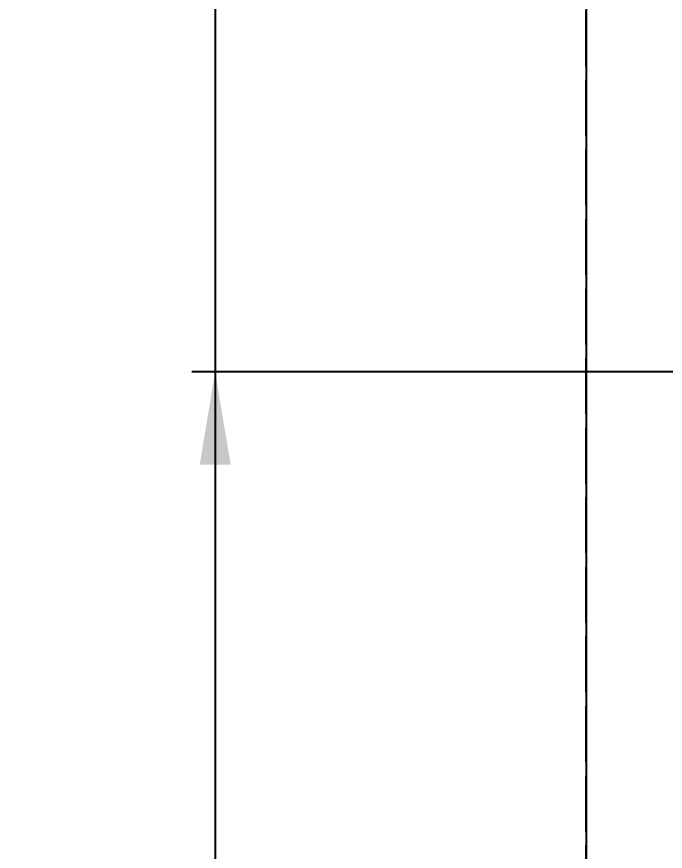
# Model space of a CAD drawing. Header units: millimetres. Extents: x -71336 to -33468, y -26189 to 22712.
# Drawn here: x -69664.3 to -69489.4, y -17443 to -17218.1 of the extents above; entities that cross this region are included whole.
import ezdxf

# ---------------------------------------------------------------- set-up
doc = ezdxf.new("R2010")
doc.units = ezdxf.units.MM
doc.linetypes.add('AM_ISO02W050x2', pattern=[3.75, 3, -0.75])
doc.layers.add('SC - Dimensions', color=1, linetype='Continuous')
doc.layers.add('SC - Layout', color=252, linetype='Continuous')
doc.layers.add('SC - Xlines', color=252, linetype='Continuous', plot=False)
doc.styles.get("Standard").update_dxf_attribs({"font": 'arial.ttf', "height": 35})
doc.dimstyles.new('MJC', dxfattribs={"dimscale": 25, "dimtxt": 35, "dimasz": 1, "dimexe": 0.25, "dimexo": 0.25, "dimgap": 0.25, "dimtad": 1, "dimdec": 0, "dimzin": 0, "dimdsep": 46, "dimtxsty": 'Standard', "dimcen": 0.09, "dimclrd": 1, "dimclre": 1, "dimclrt": 7, "dimadec": 0, "dimazin": 0, "dimtfac": 1, "dimtdec": 0, "dimtofl": 0, "dimtmove": 0, "dimatfit": 3, "dimfxl": 1, "dimtolj": 1, "dimtzin": 0, "dimarcsym": 0})

# ---------------------------------------------------------------- blocks, each defined once
blk = doc.blocks.new('*D143')
at = {"layer": 'Defpoints', "color": 0, "transparency": 16777216}
for p in [(-69169.2, -17110.55), (-69710.69, -17516.96), (-69169.2, -17516.96)]:
    blk.add_point(p, dxfattribs=at)
at = {"layer": 'SC - Dimensions', "color": 1, "lineweight": -2, "transparency": 16777216}
for p, q in [((-69175.45, -17110.55), (-69716.94, -17110.55)), ((-69710.69, -17135.55), (-69710.69, -17491.96)), ((-69175.45, -17516.96), (-69716.94, -17516.96))]:
    blk.add_line(p, q, dxfattribs=at)
at = {"layer": 'SC - Dimensions', "color": 1, "transparency": 16777216}
for points in [[(-69714.86, -17135.55), (-69706.53, -17135.55), (-69710.69, -17110.55)], [(-69714.86, -17491.96), (-69706.53, -17491.96), (-69710.69, -17516.96)]]:
    blk.add_solid(points, dxfattribs=at)
at = {"layer": 'SC - Dimensions', "color": 7, "transparency": 16777216, "insert": (-69734.81, -17313.75), "char_height": 35, "attachment_point": 5, "rotation": 90}
blk.add_mtext('\\A1;406', dxfattribs=at)
blk = doc.blocks.new('*D144')
at = {"layer": 'Defpoints', "color": 0, "transparency": 16777216}
for p in [(-69409.45, -16934.97), (-69810.75, -17568.85), (-69410.75, -17568.85)]:
    blk.add_point(p, dxfattribs=at)
at = {"layer": 'SC - Dimensions', "color": 1, "lineweight": -2, "transparency": 16777216}
for p, q in [((-69415.7, -16934.97), (-69817, -16934.97)), ((-69810.75, -16959.97), (-69810.75, -17543.85)), ((-69417, -17568.85), (-69817, -17568.85))]:
    blk.add_line(p, q, dxfattribs=at)
at = {"layer": 'SC - Dimensions', "color": 1, "transparency": 16777216}
for points in [[(-69814.92, -16959.97), (-69806.58, -16959.97), (-69810.75, -16934.97)], [(-69814.92, -17543.85), (-69806.58, -17543.85), (-69810.75, -17568.85)]]:
    blk.add_solid(points, dxfattribs=at)
at = {"layer": 'SC - Dimensions', "color": 7, "transparency": 16777216, "insert": (-69834.88, -17313.73), "char_height": 35, "attachment_point": 5, "rotation": 90}
blk.add_mtext('\\A1;634', dxfattribs=at)
blk = doc.blocks.new('*U108')
at = {"layer": 'SC - Xlines', "ltscale": 5}
blk.add_lwpolyline([(0, 1540), (0, -1540)], dxfattribs=at)
blk = doc.blocks.new('*U109')
at = {"layer": 'SC - Xlines', "color": 0, "linetype": 'ByBlock', "lineweight": -2, "transparency": 16777216}
for p in [(-200, 0), (-100, 0)]:
    blk.add_blockref('*U108', p, dxfattribs=at)
blk = doc.blocks.new('*D177')
at = {"layer": 'Defpoints', "color": 0, "ltscale": 5, "transparency": 16777216}
for p in [(-68861.02, -17313.75), (-69610.75, -18768.85), (-69610.75, -18768.85)]:
    blk.add_point(p, dxfattribs=at)
at = {"layer": 'SC - Dimensions', "color": 1, "lineweight": -2, "ltscale": 5, "transparency": 16777216}
for p, q in [((-68867.27, -17313.75), (-69617, -17313.75)), ((-69610.75, -17338.75), (-69610.75, -18743.85))]:
    blk.add_line(p, q, dxfattribs=at)
at = {"layer": 'SC - Dimensions', "color": 1, "ltscale": 5, "transparency": 16777216}
for points in [[(-69614.92, -17338.75), (-69606.58, -17338.75), (-69610.75, -17313.75)], [(-69614.92, -18743.85), (-69606.58, -18743.85), (-69610.75, -18768.85)]]:
    blk.add_solid(points, dxfattribs=at)
at = {"layer": 'SC - Dimensions', "color": 7, "ltscale": 5, "transparency": 16777216, "insert": (-69634.87, -18169.28), "char_height": 35, "attachment_point": 5, "rotation": 90}
blk.add_mtext('\\A1;1455', dxfattribs=at)
blk = doc.blocks.new('*D179')
at = {"layer": 'Defpoints', "color": 0, "ltscale": 5, "transparency": 16777216}
for p in [(-69510.75, -16834.97), (-69910.75, -18768.85), (-69910.75, -18768.85)]:
    blk.add_point(p, dxfattribs=at)
at = {"layer": 'SC - Dimensions', "color": 251, "lineweight": -2, "ltscale": 5, "transparency": 16777216}
for p, q in [((-69517, -16834.97), (-69917, -16834.97)), ((-69910.75, -16859.97), (-69910.75, -18743.85))]:
    blk.add_line(p, q, dxfattribs=at)
at = {"layer": 'SC - Dimensions', "color": 251, "ltscale": 5, "transparency": 16777216}
for points in [[(-69914.92, -16859.97), (-69906.58, -16859.97), (-69910.75, -16834.97)], [(-69914.92, -18743.85), (-69906.58, -18743.85), (-69910.75, -18768.85)]]:
    blk.add_solid(points, dxfattribs=at)
at = {"layer": 'SC - Dimensions', "color": 7, "ltscale": 5, "transparency": 16777216, "insert": (-69934.88, -18169.28), "char_height": 35, "attachment_point": 5, "rotation": 90}
blk.add_mtext('\\A1;1934', dxfattribs=at)

msp = doc.modelspace()

# ---------------------------------------------------------------- linework, layer by layer
at = {"layer": 'SC - Layout', "linetype": 'AM_ISO02W050x2', "ltscale": 5}
msp.add_lwpolyline([(-69510.749, -16834.968), (-68215.049, -16834.968), (-68215.049, -18768.854), (-69510.749, -18768.854)], close=True, dxfattribs=at)

# ---------------------------------------------------------------- block references
at = {"layer": 'SC - Xlines', "ltscale": 5}
msp.add_blockref('*U109', (-69410.749, -17228.854), dxfattribs=at)

# ---------------------------------------------------------------- dimensions: what is measured, and where the dimension line sits
at = {"layer": 'SC - Dimensions', "ltscale": 5}
dim = msp.add_linear_dim(base=(-69910.749, -18768.854), p1=(-69510.749, -16834.968), p2=(-69910.749, -18768.854), angle=90, dimstyle='MJC', override={"dimclrd": 251, "dimclre": 251}, dxfattribs=at)
dim.commit()
dim.dimension.update_dxf_attribs({"geometry": '*D179', "text_midpoint": (-69910.749, -18169.279), "dimtype": 160})
at = {"layer": 'SC - Dimensions'}
dim = msp.add_linear_dim(base=(-69810.749, -17568.854), p1=(-69409.449, -16934.968), p2=(-69410.749, -17568.854), angle=90, dimstyle='MJC', dxfattribs=at)
dim.commit()
dim.dimension.update_dxf_attribs({"geometry": '*D144', "text_midpoint": (-69810.749, -17313.732), "dimtype": 160})
dim = msp.add_linear_dim(base=(-69710.694, -17516.958), p1=(-69169.203, -17110.551), p2=(-69169.203, -17516.958), angle=90, dimstyle='MJC', dxfattribs=at)
dim.commit()
dim.dimension.update_dxf_attribs({"geometry": '*D143', "text_midpoint": (-69734.814, -17313.755)})
at = {"layer": 'SC - Dimensions', "ltscale": 5}
dim = msp.add_linear_dim(base=(-69610.749, -18768.854), p1=(-68861.022, -17313.755), p2=(-69610.749, -18768.854), angle=90, dimstyle='MJC', dxfattribs=at)
dim.commit()
dim.dimension.update_dxf_attribs({"geometry": '*D177', "text_midpoint": (-69610.749, -18169.279), "dimtype": 160})

doc.saveas('drawing.dxf')
